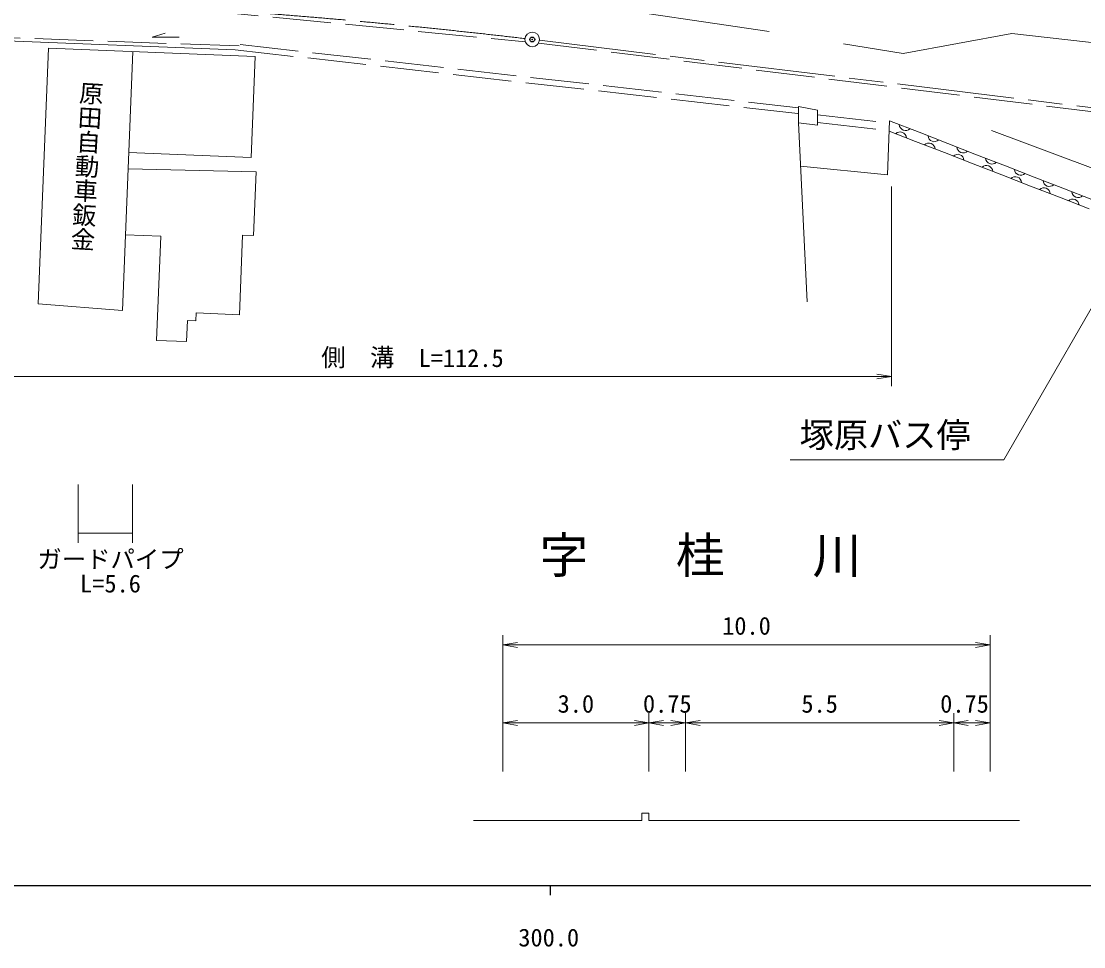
# Model space of a CAD drawing. Units: millimetres at full size, sheet at 1:1000, with parts at other scales. Extents: x 40000 to 122971101, y 20000 to 244977975.
# Drawn here: x 313747 to 422716, y 198715 to 293674 of the extents above; entities that cross this region are included whole.
import ezdxf
from ezdxf.enums import TextEntityAlignment as Align

# ---------------------------------------------------------------- set-up
doc = ezdxf.new("R2010")
doc.units = ezdxf.units.MM
doc.header["$LTSCALE"] = 1000
doc.header["$PDMODE"] = 32
doc.header["$PDSIZE"] = 500
doc.linetypes.add('CHAIN', pattern=[18.5, 12, -1.5, 3.5, -1.5])
doc.linetypes.add('DASHED', pattern=[7.5, 6, -1.5])
for name, color, linetype, lineweight in [('M-BGD', 7, 'Continuous', 13), ('M-BMK', 2, 'CHAIN', 13), ('M-BMK-HTXT', 7, 'Continuous', 13), ('M-BMK-SRVR', 3, 'Continuous', 13), ('M-STR-HTXT', 7, 'Continuous', 13), ('M-TTL-BAND', 7, 'Continuous', 25)]:
    doc.layers.add(name, color=color, linetype=linetype, lineweight=lineweight)
doc.layers.add('M-OTRS', color=6, linetype='Continuous')
doc.styles.add('@ＭＳ ゴシック', font='')
doc.styles.add('ＭＳ ゴシック', font='')
doc.styles.get('@ＭＳ ゴシック').set_extended_font_data('@MS Gothic')
doc.styles.get('ＭＳ ゴシック').set_extended_font_data('MS Gothic')

# ---------------------------------------------------------------- blocks, each defined once
blk = doc.blocks.new('open_arrow')
at = {"color": 0, "linetype": 'Continuous', "lineweight": -2}
blk.add_lwpolyline([(7.5, 1.25), (0, 0), (7.5, -1.25)], dxfattribs=at)

msp = doc.modelspace()

# ---------------------------------------------------------------- linework, layer by layer
at = {"layer": 'M-BGD'}
for p, q in [((371414, 295417), (390466, 292630)), ((301768, 292056), (335675, 290748)), ((327190, 292056), (328519, 292457)), ((329950, 292034), (327190, 292056)), ((316544, 290900), (315499, 264667)), ((316544, 290900), (337744, 290055)), ((325175, 290556), (324116, 263986)), ((337744, 290055), (337332, 279691)), ((405832, 282277), (402810, 283453)), ((393464, 283239), (394339, 264868)), ((405470, 281345), (402766, 282397)), ((405832, 282277), (408782, 281130)), ((405470, 281345), (408420, 280198)), ((324762, 280192), (337332, 279691)), ((408420, 280198), (411370, 279050)), ((408782, 281130), (411732, 279982)), ((411370, 279050), (414320, 277902)), ((411732, 279982), (414682, 278834)), ((324696, 278537), (337835, 278226)), ((337835, 278226), (337574, 271682)), ((414320, 277902), (417270, 276755)), ((414682, 278834), (417633, 277687)), ((417633, 277687), (420583, 276539)), ((417270, 276755), (420220, 275607)), ((420583, 276539), (423533, 275391)), ((420220, 275607), (423284, 274415)), ((324426, 271757), (328049, 271613)), ((328049, 271613), (327623, 260927)), ((336448, 271727), (336123, 263566)), ((336448, 271727), (337574, 271682)), ((315499, 264667), (324116, 263986)), ((331681, 263743), (331649, 262929)), ((331681, 263743), (336123, 263566)), ((330791, 262963), (330705, 260805)), ((330791, 262963), (331649, 262929)), ((327623, 260927), (330705, 260805)), ((363128, 216681), (363128, 230681)), ((413128, 216681), (413128, 230681)), ((363128, 229681), (413128, 229681)), ((378128, 216681), (378128, 222681)), ((381878, 216681), (381878, 222681)), ((409378, 216681), (409378, 222681)), ((363128, 221681), (378128, 221681)), ((378128, 221681), (381878, 221681)), ((381878, 221681), (409378, 221681)), ((409378, 221681), (413128, 221681)), ((360128, 211681), (377378, 211681)), ((377378, 212431), (377378, 211681)), ((377378, 212431), (378128, 212431)), ((378128, 212431), (378128, 211681)), ((378128, 211681), (416128, 211681))]:
    msp.add_line(p, q, dxfattribs=at)
at = {"layer": 'M-BGD', "linetype": 'DASHED'}
for p, q in [((332069, 294821), (365447, 291559)), ((336111, 291135), (300397, 292420)), ((336182, 291294), (393464, 284802)), ((366805, 291433), (464292, 279339)), ((335675, 290748), (393397, 284206)), ((395417, 284084), (402801, 283235)), ((395417, 283279), (402768, 282433))]:
    msp.add_line(p, q, dxfattribs=at)
at = {"layer": 'M-BGD'}
for points in [[(398086, 291351), (404200, 290355), (415354, 292403), (430773, 290675), (443378, 285749), (462380, 283349)], [(393676, 278803), (402580, 277918), (402810, 283453)], [(413269, 282449), (423422, 278679), (438413, 276913), (447940, 277924)]]:
    msp.add_lwpolyline(points, dxfattribs=at)
msp.add_lwpolyline([(393464, 284928), (395417, 284553), (395417, 283000), (393464, 283239)], close=True, dxfattribs=at)
for centre, radius, start, end in [((403884, 281670), 648, 3.58024, 133.90337), ((404445, 283113), 650, 183.85877, 313.62484), ((406834, 280522), 648, 3.58074, 133.90287), ((407395, 281965), 650, 183.85827, 313.62534), ((410345, 280818), 650, 183.85877, 313.62484), ((409784, 279375), 648, 3.58108, 133.90288), ((413295, 279670), 650, 183.85827, 313.62534), ((412734, 278227), 648, 3.58074, 133.90287), ((416245, 278522), 650, 183.85748, 313.62613), ((415684, 277079), 648, 3.58108, 133.90288), ((419195, 277375), 650, 183.85697, 313.62664), ((418634, 275932), 648, 3.58074, 133.90287), ((422146, 276227), 650, 183.85875, 313.62612), ((421584, 274784), 648, 3.58203, 133.90158)]:
    msp.add_arc(centre, radius, start, end, dxfattribs=at)
at = {"layer": 'M-BMK'}
msp.add_line((366900, 291717), (464166, 279854), dxfattribs=at)
msp.add_arc((287239, -374799), 671261, 83.31245, 90.57886, dxfattribs=at)
at = {"layer": 'M-BMK-HTXT'}
msp.add_lwpolyline([(431891, 278764), (414519, 248674), (392599, 248674)], dxfattribs=at)
at = {"layer": 'M-BMK-SRVR'}
msp.add_circle((366155, 291807), 750, dxfattribs=at)
at = {"layer": 'M-OTRS'}
msp.add_point((366155, 291807), dxfattribs=at)
at = {"layer": 'M-STR-HTXT'}
for p, q in [((403003, 276717), (403003, 256219)), ((403003, 276717), (403003, 256219)), ((298980, 257219), (403003, 257219)), ((298980, 257219), (403003, 257219)), ((319569, 246156), (319569, 240156)), ((325166, 246156), (325166, 240156)), ((319569, 241156), (325166, 241156))]:
    msp.add_line(p, q, dxfattribs=at)
at = {"layer": 'M-TTL-BAND'}
for p, q in [((40000, 205000), (579000, 205000)), ((368000, 205000), (368000, 204000))]:
    msp.add_line(p, q, dxfattribs=at)

# ---------------------------------------------------------------- block references
at = {"layer": 'M-BGD', "xscale": 200, "yscale": 200}
for p in [(363128, 229681), (363128, 221681), (378128, 221681), (381878, 221681), (409378, 221681)]:
    msp.add_blockref('open_arrow', p, dxfattribs=at)
at = {"layer": 'M-BGD', "xscale": 200, "yscale": 200, "rotation": 180}
for p in [(413128, 229681), (378128, 221681), (381878, 221681), (409378, 221681), (413128, 221681)]:
    msp.add_blockref('open_arrow', p, dxfattribs=at)
at = {"layer": 'M-STR-HTXT', "xscale": 200, "yscale": 200, "rotation": 180}
msp.add_blockref('open_arrow', (403003, 257219), dxfattribs=at)
msp.add_blockref('open_arrow', (403003, 257219), dxfattribs=at)

# ---------------------------------------------------------------- texts
at = {"layer": 'M-BGD', "style": 'ＭＳ ゴシック'}
for s, p in [('10.0', (388128, 230181)), ('3.0', (370628, 222181)), ('0.75', (380003, 222181)), ('5.5', (395628, 222181)), ('0.75', (410487, 222181))]:
    msp.add_text(s, height=1833, dxfattribs=at).set_placement(p, align=Align.BOTTOM_CENTER)
at = {"layer": 'M-BMK-HTXT', "style": '@ＭＳ ゴシック'}
msp.add_text('原田自動車鈑金', height=1833, rotation=266.682, dxfattribs=at).set_placement((319972, 270059), align=Align.MIDDLE_RIGHT)
at = {"layer": 'M-BMK-HTXT', "style": 'ＭＳ ゴシック'}
msp.add_text('塚原バス停', height=2566, dxfattribs=at).set_placement((393599, 249174), align=Align.BOTTOM_LEFT)
at = {"layer": 'M-BMK-HTXT', "insert": (366901, 236610), "char_height": 3666, "attachment_point": 7, "style": 'ＭＳ ゴシック'}
msp.add_mtext('\\T2.8;字桂川', dxfattribs=at)
msp.add_mtext('\\T2.8;字桂川', dxfattribs=at)
at = {"layer": 'M-STR-HTXT', "style": 'ＭＳ ゴシック'}
for s, p in [('側\u3000溝', (348265, 257719)), ('側\u3000溝', (348265, 257719)), ('L=112.5', (358856, 257647)), ('ガードパイプ', (322899, 237017)), ('L=5.6', (322899, 234517))]:
    msp.add_text(s, height=1833, dxfattribs=at).set_placement(p, align=Align.BOTTOM_CENTER)
at = {"layer": 'M-TTL-BAND', "style": 'ＭＳ ゴシック'}
msp.add_text('300.0', height=1833, dxfattribs=at).set_placement((367844, 198195), align=Align.BOTTOM_CENTER)

doc.saveas('drawing.dxf')
